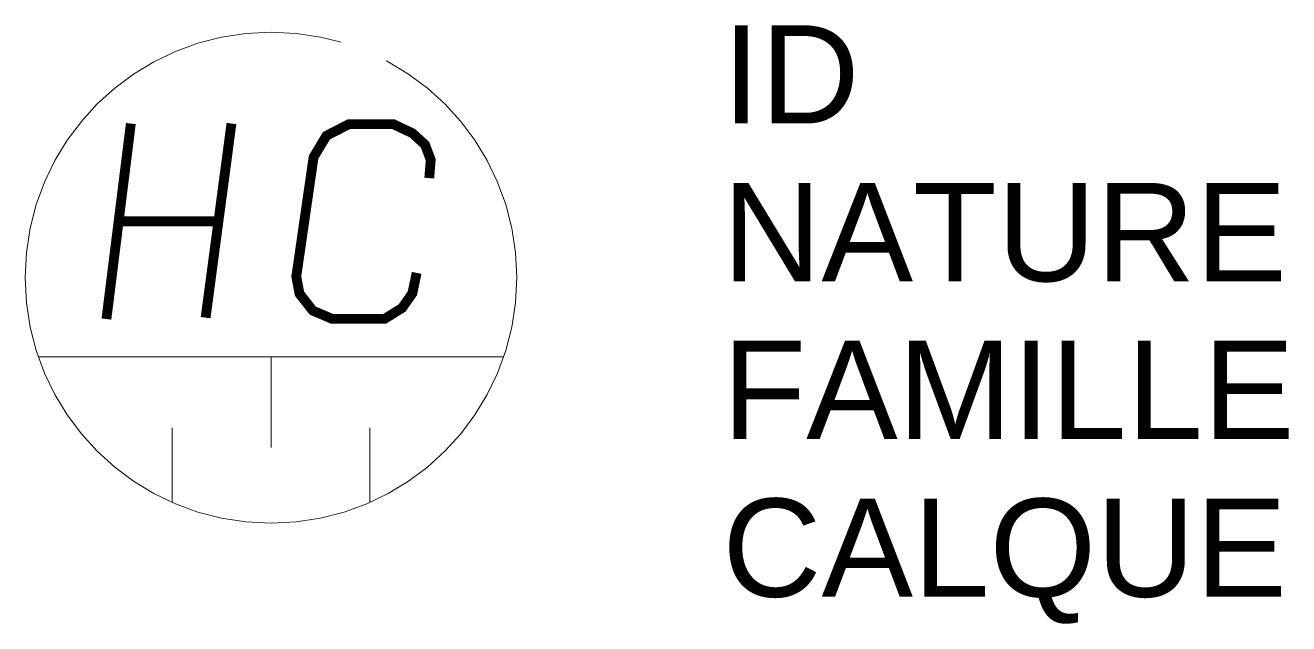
# Model space of a CAD drawing. Header units: metres. Extents: x -0.5 to 2.07, y -0.7 to 0.51.
import ezdxf

# ---------------------------------------------------------------- set-up
doc = ezdxf.new("R2010")
doc.units = ezdxf.units.M
doc.linetypes.add('Socle_Continu', pattern=[2.5, 2.5, 0])
doc.layers.add('EAUPL_SCI', color=5, linetype='Socle_Continu', lineweight=13, true_color=0x0000ff)
doc.styles.get("Standard").update_dxf_attribs({"font": 'arial.ttf'})

msp = doc.modelspace()

# ---------------------------------------------------------------- linework, layer by layer
at = {"layer": 'EAUPL_SCI', "linetype": 'Socle_Continu'}
for p, q in [((-0.4732, -0.1615), (0.4732, -0.1615)), ((0, -0.1615), (0, -0.3462)), ((-0.2012, -0.3059), (-0.2012, -0.4577)), ((0.2012, -0.3059), (0.2012, -0.4577))]:
    msp.add_line(p, q, dxfattribs=at)
at = {"layer": 'EAUPL_SCI', "linetype": 'Socle_Continu', "const_width": 0.02, "flags": 128}
for points in [[(-0.2852, 0.3137), (-0.3349, -0.0844)], [(-0.0805, 0.3137), (-0.1331, -0.0815)], [(-0.31, 0.1146), (-0.1068, 0.1146)]]:
    msp.add_lwpolyline(points, dxfattribs=at)
at = {"layer": 'EAUPL_SCI', "linetype": 'Socle_Continu', "const_width": 0.02}
msp.add_lwpolyline([(0.3219, 0.2026), (0.3249, 0.2399), (0.3132, 0.2707), (0.2876, 0.2941), (0.2488, 0.3124), (0.1581, 0.3123), (0.1128, 0.2889), (0.0865, 0.245), (0.0514, 0.0021), (0.058, -0.0329), (0.085, -0.0673), (0.1245, -0.0841), (0.2309, -0.0841), (0.2667, -0.0618), (0.2875, -0.0321), (0.2963, 0.0096)], dxfattribs=at)
at = {"layer": 'EAUPL_SCI', "linetype": 'Socle_Continu'}
msp.add_circle((0, 0), 0.5, dxfattribs=at)

# ---------------------------------------------------------------- texts
at = {"layer": 'EAUPL_SCI', "linetype": 'Socle_Continu', "flags": 9}
for tag, p, s in [('ID', (0.9181, 0.3139), 'BP_2054'), ('NATURE', (0.9181, -0.0074), "Symbole séparateur d'hydrocarbure"), ('FAMILLE', (0.9181, -0.3287), 'Eau pluviale'), ('CALQUE', (0.9181, -0.65), 'EAUPL_SCI')]:
    msp.add_attdef(tag, p, s, height=0.2, dxfattribs=at)

doc.saveas('drawing.dxf')
